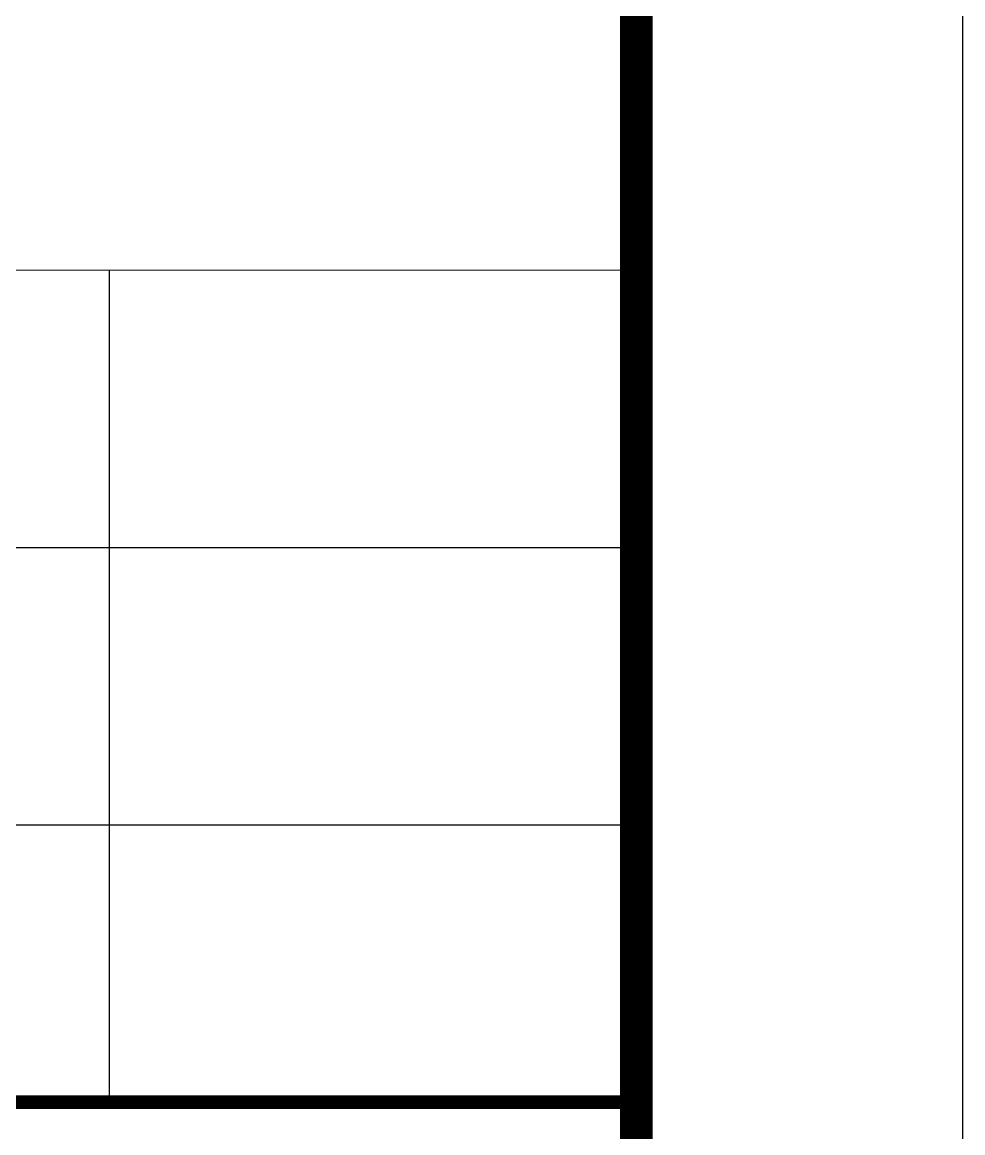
# Model space of a CAD drawing. Extents: x 4929870 to 5205508, y 4505833 to 4862647.
# Drawn here: x 5199744 to 5205508, y 4793204 to 4800010 of the extents above; entities that cross this region are included whole.
import ezdxf

# ---------------------------------------------------------------- set-up
doc = ezdxf.new("R2010")
doc.units = 0
doc.header["$LTSCALE"] = 1000
doc.header["$MEASUREMENT"] = 0
doc.layers.add('PUB_TITLE', color=4, linetype='CONTINUOUS')

msp = doc.modelspace()

# ---------------------------------------------------------------- linework, layer by layer
at = {"layer": 'PUB_TITLE'}
for p, q in [((5192288.9, 4798492), (5203508.8, 4798491.3)), ((5200277.8, 4793391.5), (5200278.1, 4798491.5)), ((5192288.8, 4796792), (5203508.7, 4796791.3)), ((5192288.7, 4795092), (5203508.6, 4795091.3))]:
    msp.add_line(p, q, dxfattribs=at)
at = {"layer": 'PUB_TITLE', "lineweight": 40}
msp.add_line((5192288.6, 4793392), (5203508.5, 4793391.3), dxfattribs=at)
at = {"layer": 'PUB_TITLE'}
msp.add_lwpolyline([(5086707.7, 4778647.5), (5205507.7, 4778647.5), (5205507.7, 4862647.5), (5086707.7, 4862647.5)], close=True, dxfattribs=at)
at = {"layer": 'PUB_TITLE', "const_width": 200}
msp.add_lwpolyline([(5091707.7, 4780647.5), (5203507.7, 4780647.5), (5203507.7, 4860647.5), (5091707.7, 4860647.5)], close=True, dxfattribs=at)
at = {"layer": 'PUB_TITLE', "const_width": 85, "elevation": 0}
msp.add_lwpolyline([(5192288.6, 4793392), (5203508.5, 4793391.3)], dxfattribs=at)

doc.saveas('drawing.dxf')
